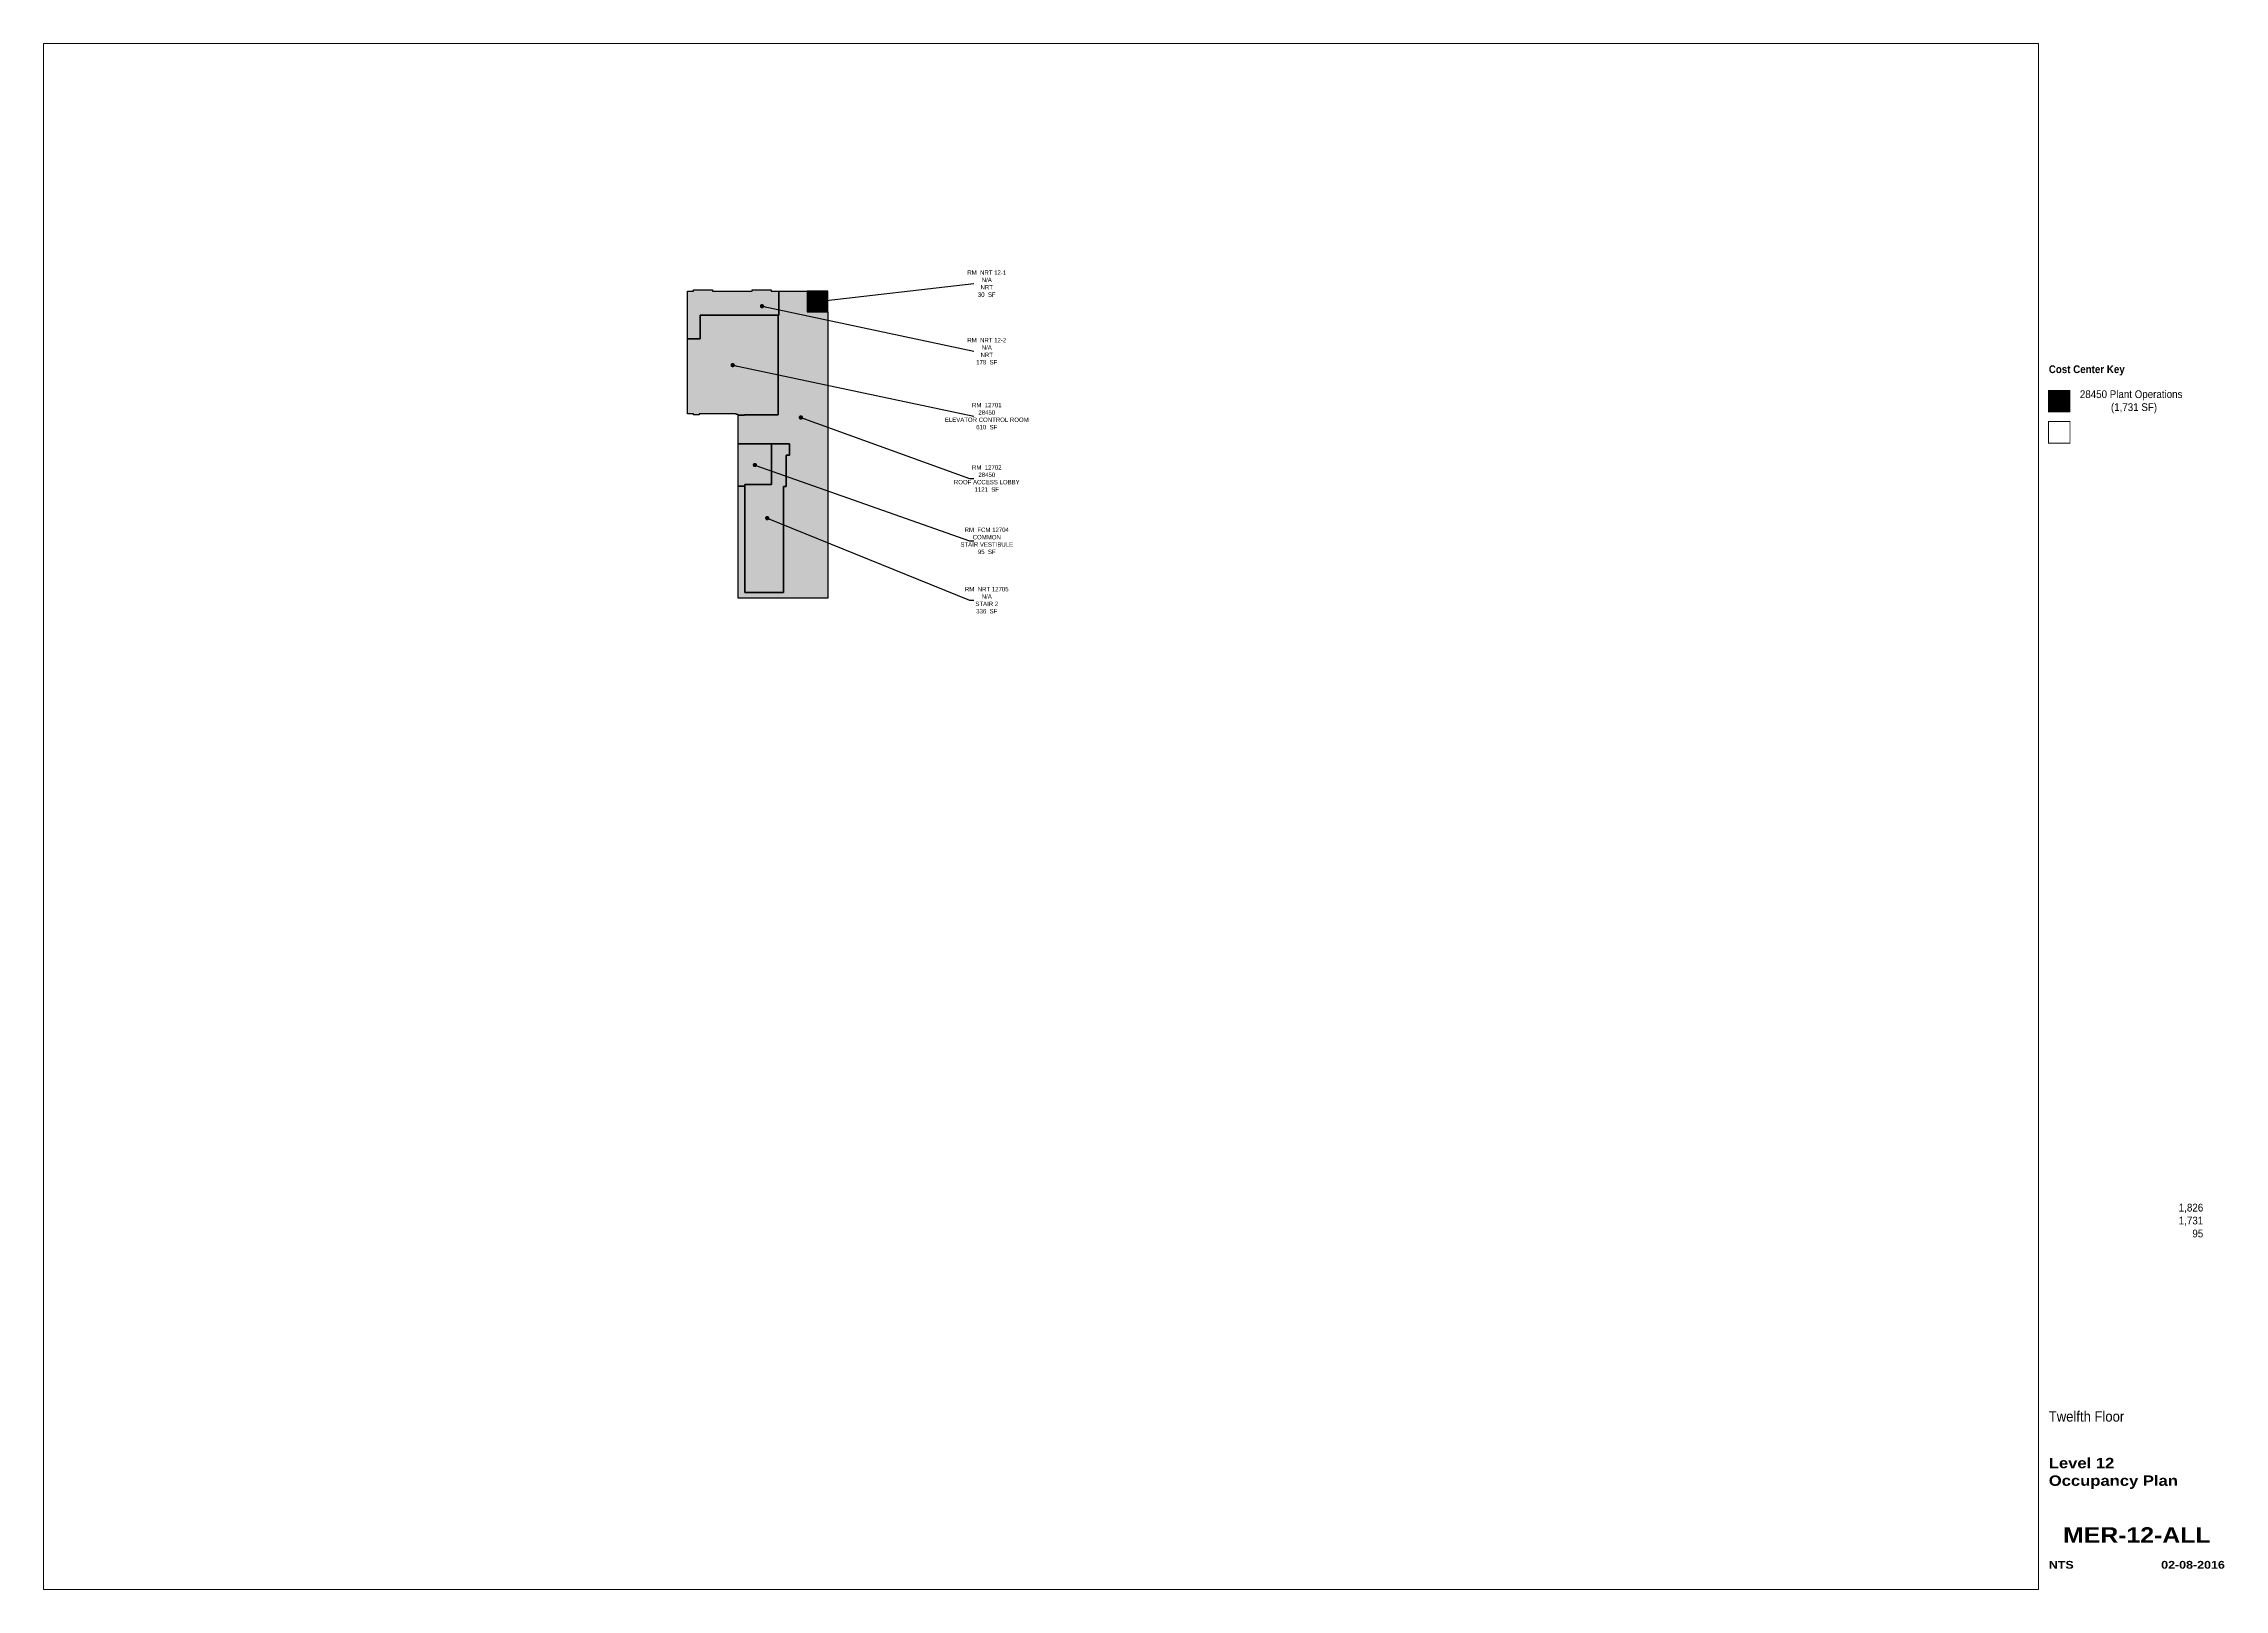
# Paper-space layout 'ALL' of a CAD drawing. Header units: inches. Extents: x 1.5 to 41, y 1 to 29.
# The model-space entities are those that its viewports show. They can reach past a viewport. Long polylines and large blocks are cut down to what shows.
import ezdxf
from ezdxf.enums import TextEntityAlignment as Align

# ---------------------------------------------------------------- set-up
doc = ezdxf.new("R2010")
doc.units = ezdxf.units.IN
doc.header["$LTSCALE"] = 96
doc.header["$MEASUREMENT"] = 0
doc.layers.get('Defpoints').update_dxf_attribs({"color": 31})
for name, color, linetype in [('0-LABEL', 3, 'Continuous'), ('1-NRT', 200, 'Continuous'), ('1-NRT-PTN', 253, 'Continuous'), ('3-FCM', 190, 'Continuous'), ('3-FCM-PTN', 9, 'Continuous'), ('4-OCC', 6, 'Continuous'), ('4-OCC-PTN', 95, 'Continuous')]:
    doc.layers.add(name, color=color, linetype=linetype)
doc.layers.add('T-5', color=5, linetype='Continuous', lineweight=9)
doc.layers.add('T-8', color=8, linetype='Continuous', lineweight=9)
doc.styles.add('Arial90', font='arial.ttf', dxfattribs={"width": 0.9})
doc.styles.add('ArialBlack', font='')
doc.styles.add('ArialBold90', font='arialbd.ttf', dxfattribs={"width": 0.9})
doc.styles.add('ArialN', font='ARIALN.TTF')
doc.styles.get('ArialBlack').set_extended_font_data('Arial Black')
doc.dimstyles.new('AB-220', dxfattribs={"dimscale": 220, "dimtxt": 0.070312, "dimasz": 0.0625, "dimexe": 0.0625, "dimexo": 0.125, "dimgap": 0.1875, "dimtad": 0, "dimdec": 4, "dimrnd": 0.0625, "dimzin": 0, "dimdsep": 46, "dimlunit": 4, "dimtxsty": 'ArialN', "dimblk": 'ARCHTICK', "dimcen": 0.0625, "dimclrd": 256, "dimclre": 256, "dimclrt": 256, "dimadec": 0, "dimazin": 0, "dimtfac": 1, "dimtdec": 4, "dimtofl": 0, "dimtmove": 2, "dimatfit": 3, "dimldrblk": 'DOT', "dimfxl": 0, "dimfrac": 2, "dimtolj": 1, "dimtzin": 0, "dimlwd": -1, "dimlwe": -1, "dimarcsym": 0})

# ---------------------------------------------------------------- blocks, each defined once
blk = doc.blocks.new('sheettext_30x42')
at = {"style": 'Arial90', "width": 0.9}
for tag, p in [('USEABLE', (2.797, 6.611)), ('GROSS', (2.797, 6.845)), ('COMMON', (2.797, 6.376))]:
    blk.add_attdef(tag, text='', height=0.141, dxfattribs=at).set_placement(p, align=Align.RIGHT)
blk.add_attdef('FLOOR', text='', height=0.188, dxfattribs=at).set_placement((0, 3.227), align=Align.TOP_LEFT)
at = {"layer": 'T-8', "style": 'ArialBlack'}
for tag, p, height in [('TITLE_1', (0, 2.195), 0.188), ('TITLE_2', (0, 1.876), 0.188), ('SCALE', (0, 0.375), 0.141)]:
    blk.add_attdef(tag, p, '', height=height, dxfattribs=at)
blk.add_attdef('DWG#', text='', height=0.281, dxfattribs=at).set_placement((1.594, 1.126), align=Align.TOP_CENTER)
blk.add_attdef('DATE', text='', height=0.141, dxfattribs=at).set_placement((3.188, 0.375), align=Align.RIGHT)
blk = doc.blocks.new('_ArchTick')
at = {"color": 0, "linetype": 'ByBlock', "const_width": 0.15}
blk.add_lwpolyline([(-0.5, -0.5), (0.5, 0.5)], dxfattribs=at)
blk = doc.blocks.new('_Dot')
at = {"lineweight": -2}
blk.add_line((-0.5, 0), (-1, 0), dxfattribs=at)
at = {"const_width": 0.5}
blk.add_lwpolyline([(-0.25, 0, 1), (0.25, 0, 1)], format="xyb", close=True, dxfattribs=at)

msp = doc.modelspace()

# ---------------------------------------------------------------- hatches: boundary and pattern name
at = {"layer": '1-NRT-PTN'}
h = msp.add_hatch(color=256, dxfattribs=at)
h.dxf.hatch_style = 1
h.paths.add_polyline_path([(1974.5, 3866), (1974.5, 3789.8), (1724.1, 3789.8), (1724.1, 3713.8), (1683.7, 3713.8), (1683.7, 3866), (1703.1, 3866), (1703.1, 3870.1), (1763.1, 3870.1), (1763.1, 3866), (1889.1, 3866), (1889.1, 3870.1), (1949.1, 3870.1), (1949.1, 3866)])
h = msp.add_hatch(color=256, dxfattribs=at)
h.dxf.hatch_style = 1
h.paths.add_polyline_path([(2063.6, 3799.8), (2129.7, 3799.8), (2129.7, 3866), (2063.6, 3866)])
h = msp.add_hatch(color=256, dxfattribs=at)
h.dxf.hatch_style = 1
h.paths.add_polyline_path([(1988.3, 3245.3), (1988.3, 2908.3), (1866.1, 2908.3), (1866.1, 3251.5), (1950.6, 3251.5), (1950.6, 3380.2), (2008.1, 3380.2), (2008.1, 3344.2), (1997.6, 3344.2), (1997.6, 3245.3)])
at = {"layer": '3-FCM-PTN'}
h = msp.add_hatch(color=256, dxfattribs=at)
h.dxf.hatch_style = 1
h.paths.add_polyline_path([(1866.1, 3246.2), (1845, 3246.2), (1845, 3380.2), (1950.6, 3380.2), (1950.6, 3251.5), (1866.1, 3251.5)])
at = {"layer": '4-OCC-PTN'}
h = msp.add_hatch(color=55, dxfattribs=at)
h.dxf.hatch_style = 1
h.paths.add_polyline_path([(1971.4, 3789.8), (1974.5, 3789.8), (1974.5, 3866), (2063.6, 3866), (2063.6, 3799.8), (2129.7, 3799.8), (2129.7, 2890), (1845, 2890), (1845, 3246.2), (1866.1, 3246.2), (1866.1, 2908.3), (1988.3, 2908.3), (1988.3, 3245.3), (1997.6, 3245.3), (1997.6, 3344.2), (2008.1, 3344.2), (2008.1, 3380.2), (1845, 3380.2), (1845, 3471.5), (1864.5, 3471.5), (1864.5, 3472.6), (1971.4, 3472.6)])
h = msp.add_hatch(color=55, dxfattribs=at)
h.dxf.hatch_style = 1
h.paths.add_polyline_path([(1683.7, 3475.7), (1683.7, 3713.8), (1724.1, 3713.8), (1724.1, 3789.8), (1971.4, 3789.8), (1971.4, 3472.6), (1864.5, 3472.6), (1864.5, 3471.5), (1845, 3471.5), (1845, 3473.3), (1838.6, 3473.3), (1838.6, 3475.7), (1720.5, 3475.7), (1720.5, 3472.6), (1702.5, 3472.6), (1702.5, 3475.7)])

# ---------------------------------------------------------------- linework, layer by layer
at = {"layer": '1-NRT'}
for points in [[(1974.5, 3866), (1974.5, 3789.8), (1724.1, 3789.8), (1724.1, 3713.8), (1683.7, 3713.8), (1683.7, 3866), (1703.1, 3866), (1703.1, 3870.1), (1763.1, 3870.1), (1763.1, 3866), (1889.1, 3866), (1889.1, 3870.1), (1949.1, 3870.1), (1949.1, 3866)], [(2063.6, 3799.8), (2129.7, 3799.8), (2129.7, 3866), (2063.6, 3866)], [(1988.3, 3245.3), (1988.3, 2908.3), (1866.1, 2908.3), (1866.1, 3251.5), (1950.6, 3251.5), (1950.6, 3380.2), (2008.1, 3380.2), (2008.1, 3344.2), (1997.6, 3344.2), (1997.6, 3245.3)]]:
    msp.add_lwpolyline(points, close=True, dxfattribs=at)
at = {"layer": '3-FCM'}
msp.add_lwpolyline([(1866.1, 3246.2), (1845, 3246.2), (1845, 3380.2), (1950.6, 3380.2), (1950.6, 3251.5), (1866.1, 3251.5), (1866.1, 3246.2)], close=True, dxfattribs=at)
at = {"layer": '4-OCC'}
for points in [[(1971.4, 3789.8), (1974.5, 3789.8), (1974.5, 3866), (2063.6, 3866), (2063.6, 3799.8), (2129.7, 3799.8), (2129.7, 2890), (1845, 2890), (1845, 3246.2), (1866.1, 3246.2), (1866.1, 2908.3), (1988.3, 2908.3), (1988.3, 3245.3), (1997.6, 3245.3), (1997.6, 3344.2), (2008.1, 3344.2), (2008.1, 3380.2), (1845, 3380.2), (1845, 3471.5), (1864.5, 3471.5), (1864.5, 3472.6), (1971.4, 3472.6), (1971.4, 3789.8)], [(1683.7, 3475.7), (1683.7, 3713.8), (1724.1, 3713.8), (1724.1, 3789.8), (1971.4, 3789.8), (1971.4, 3472.6), (1864.5, 3472.6), (1864.5, 3471.5), (1845, 3471.5), (1845, 3473.3), (1838.6, 3473.3), (1838.6, 3475.7), (1720.5, 3475.7), (1720.5, 3472.6), (1702.5, 3472.6), (1702.5, 3475.7)]]:
    msp.add_lwpolyline(points, close=True, dxfattribs=at)

# ---------------------------------------------------------------- texts
at = {"layer": '0-LABEL', "char_height": 14, "attachment_point": 5, "style": 'ArialN'}
for s, insert in [('RM  NRT 12-1\\PN/A\\PNRT\\P30  SF', (2634.6, 3889.5)), ('RM  NRT 12-2\\PN/A\\PNRT\\P178  SF', (2634.6, 3674.7)), ('RM  12701\\P28450\\PELEVATOR CONTROL ROOM\\P610  SF', (2634.6, 3468.5)), ('RM  12702\\P28450\\PROOF ACCESS LOBBY\\P1121  SF', (2634.6, 3270.4)), ('RM  FCM 12704\\PCOMMON\\PSTAIR VESTIBULE\\P95  SF', (2634.6, 3072.2)), ('RM  NRT 12705\\PN/A\\PSTAIR 2\\P336  SF', (2634.6, 2883.5))]:
    msp.add_mtext(s, dxfattribs=dict(at, insert=insert))

# ---------------------------------------------------------------- leaders
at = {"layer": '0-LABEL', "annotation_type": 0, "has_hookline": 1, "hookline_direction": 0}
for points, text_width in [([(2096.6, 3832.9), (2593.3, 3889.5)], 99.2), ([(1920.6, 3817.9), (2593.3, 3674.7)], 101.3), ([(1827.5, 3630.6), (2593.3, 3468.5)], 220.3), ([(2043.9, 3464.1), (2579.6, 3270.4), (2593.3, 3270.4)], 173.3), ([(1897.8, 3313.2), (2579.6, 3072.2), (2593.3, 3072.2)], 138.3), ([(1937.1, 3144.3), (2579.6, 2883.5), (2593.3, 2883.5)], 114)]:
    msp.add_leader(points, dimstyle='AB-220', override={"dimfxl": 0.0625}, dxfattribs=dict(at, text_width=text_width))

psp = doc.layouts.new('ALL')

# ---------------------------------------------------------------- hatches: boundary and pattern name
at = {"layer": '4-OCC-PTN'}
psp.add_hatch(color=55, dxfattribs=at).paths.add_polyline_path([(37.812, 22.336), (38.188, 22.336), (38.188, 22.711), (37.812, 22.711)])

# ---------------------------------------------------------------- linework, layer by layer
at = {"layer": 'Defpoints'}
psp.add_lwpolyline([(37.804, 22.157, 0.0176, 0.0176, 0), (38.196, 22.157, 0.0176, 0.0176, 0), (38.196, 21.764, 0.0176, 0.0176, 0), (37.804, 21.764, 0.0176, 0.0176, 0)], format="xyseb", close=True, dxfattribs=at)
at = {"layer": 'T-5'}
psp.add_lwpolyline([(37.804, 22.719, 0.0176, 0.0176, 0), (38.196, 22.719, 0.0176, 0.0176, 0), (38.196, 22.327, 0.0176, 0.0176, 0), (37.804, 22.327, 0.0176, 0.0176, 0)], format="xyseb", close=True, dxfattribs=at)

# ---------------------------------------------------------------- block references
psp.add_blockref('sheettext_30x42', (37.812, 1), dxfattribs=at).add_auto_attribs({'FLOOR': 'Twelfth Floor', 'TITLE_1': 'Level 12', 'TITLE_2': 'Occupancy Plan', 'DWG#': 'MER-12-ALL', 'SCALE': 'NTS', 'DATE': '02-08-2016', 'GROSS': '1,826', 'USEABLE': '1,731', 'COMMON': '95'})

# ---------------------------------------------------------------- texts
at = {"layer": 'T-5', "char_height": 0.14062, "attachment_point": 1}
for s, insert, width, style in [('Cost Center Key', (37.812, 23.172), 3.1875, 'ArialBold90'), ('28450 Plant Operations \\P^I(1,731 SF)', (38.375, 22.72), 2.625, 'Arial90')]:
    psp.add_mtext(s, dxfattribs=dict(at, insert=insert, width=width, style=style))

# ---------------------------------------------------------------- viewports
at = {"layer": 'Defpoints'}
psp.add_viewport(center=(19.562, 15), size=(36.125, 28), view_center_point=(2806.939, 2196.199), view_height=4912.28072, dxfattribs=at)

doc.saveas('drawing.dxf')
